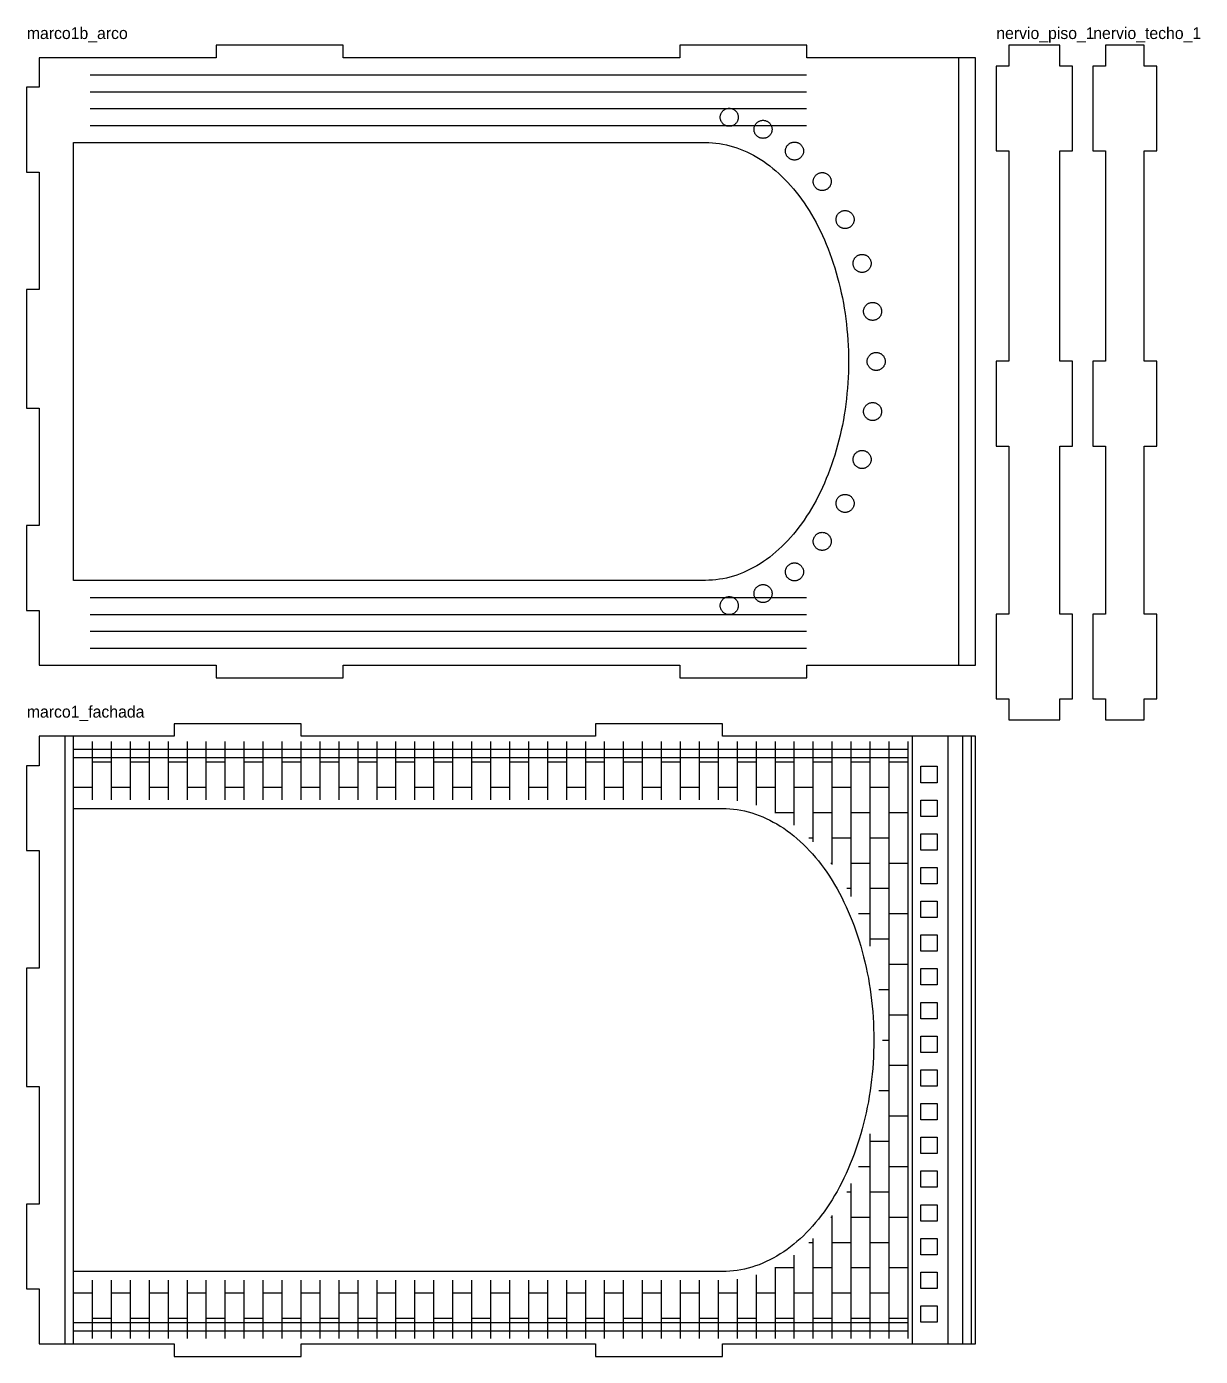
# Model space of a CAD drawing. Header units: millimetres. Extents: x 8 to 596, y 75 to 390.
# Drawn here: x 317.9 to 596.4, y 74.9 to 390.4 of the extents above; entities that cross this region are included whole.
import ezdxf

# ---------------------------------------------------------------- set-up
doc = ezdxf.new("R2010")
doc.units = ezdxf.units.MM
for name, color, linetype in [('CORTE', 1, 'Continuous'), ('ETIQUETAS', 3, 'Continuous'), ('GRABADO', 5, 'Continuous')]:
    doc.layers.add(name, color=color, linetype=linetype)

msp = doc.modelspace()

# ---------------------------------------------------------------- linework, layer by layer
at = {"layer": 'CORTE'}
for points in [[(317.94, 376.06), (317.94, 355.94), (320.94, 355.94), (320.94, 328.06), (317.94, 328.06), (317.94, 299.94), (320.94, 299.94), (320.94, 272.06), (317.94, 272.06), (317.94, 251.94), (320.94, 251.94), (320.94, 238.94), (362.94, 238.94), (362.94, 235.94), (393.06, 235.94), (393.06, 238.94), (472.94, 238.94), (472.94, 235.94), (503.06, 235.94), (503.06, 238.94), (543.06, 238.94), (543.06, 383.06), (503.06, 383.06), (503.06, 386.06), (472.94, 386.06), (472.94, 383.06), (393.06, 383.06), (393.06, 386.06), (362.94, 386.06), (362.94, 383.06), (320.94, 383.06), (320.94, 376.06), (317.94, 376.06)], [(550.94, 381.06), (547.94, 381.06), (547.94, 360.94), (550.94, 360.94), (550.94, 311.06), (547.94, 311.06), (547.94, 290.94), (550.94, 290.94), (550.94, 251.06), (547.94, 251.06), (547.94, 230.94), (550.94, 230.94), (550.94, 225.94), (563.06, 225.94), (563.06, 230.94), (566.06, 230.94), (566.06, 251.06), (563.06, 251.06), (563.06, 290.94), (566.06, 290.94), (566.06, 311.06), (563.06, 311.06), (563.06, 360.94), (566.06, 360.94), (566.06, 381.06), (563.06, 381.06), (563.06, 386.06), (550.94, 386.06), (550.94, 381.06)], [(573.94, 381.06), (570.94, 381.06), (570.94, 360.94), (573.94, 360.94), (573.94, 311.06), (570.94, 311.06), (570.94, 290.94), (573.94, 290.94), (573.94, 251.06), (570.94, 251.06), (570.94, 230.94), (573.94, 230.94), (573.94, 225.94), (583.06, 225.94), (583.06, 230.94), (586.06, 230.94), (586.06, 251.06), (583.06, 251.06), (583.06, 290.94), (586.06, 290.94), (586.06, 311.06), (583.06, 311.06), (583.06, 360.94), (586.06, 360.94), (586.06, 381.06), (583.06, 381.06), (583.06, 386.06), (573.94, 386.06), (573.94, 381.06)], [(484.22, 366.83), (484.08, 366.86), (483.95, 366.9), (483.82, 366.95), (483.69, 367.01), (483.57, 367.08), (483.45, 367.15), (483.33, 367.23), (483.23, 367.32), (483.12, 367.42), (483.03, 367.52), (482.94, 367.63), (482.86, 367.74), (482.78, 367.86), (482.72, 367.98), (482.66, 368.11), (482.61, 368.24), (482.57, 368.38), (482.54, 368.51), (482.51, 368.65), (482.5, 368.79), (482.5, 368.93), (482.5, 369.07), (482.51, 369.21), (482.54, 369.35), (482.57, 369.48), (482.61, 369.62), (482.66, 369.75), (482.72, 369.88), (482.78, 370), (482.86, 370.12), (482.94, 370.23), (483.03, 370.34), (483.12, 370.44), (483.23, 370.54), (483.33, 370.63), (483.45, 370.71), (483.57, 370.78), (483.69, 370.85), (483.82, 370.91), (483.95, 370.96), (484.08, 371), (484.22, 371.03), (484.36, 371.05), (484.5, 371.07), (484.64, 371.07), (484.78, 371.07), (484.92, 371.05), (485.05, 371.03), (485.19, 371), (485.32, 370.96), (485.46, 370.91), (485.58, 370.85), (485.71, 370.78), (485.83, 370.71), (485.94, 370.63), (486.05, 370.54), (486.15, 370.44), (486.25, 370.34), (486.33, 370.23), (486.42, 370.12), (486.49, 370), (486.56, 369.88), (486.61, 369.75), (486.66, 369.62), (486.7, 369.48), (486.74, 369.35), (486.76, 369.21), (486.77, 369.07), (486.78, 368.93), (486.77, 368.79), (486.76, 368.65), (486.74, 368.51), (486.7, 368.38), (486.66, 368.24), (486.61, 368.11), (486.56, 367.98), (486.49, 367.86), (486.42, 367.74), (486.33, 367.63), (486.25, 367.52), (486.15, 367.42), (486.05, 367.32), (485.94, 367.23), (485.83, 367.15), (485.71, 367.08), (485.58, 367.01), (485.46, 366.95), (485.32, 366.9), (485.19, 366.86), (485.05, 366.83), (484.92, 366.81), (484.78, 366.8), (484.64, 366.79), (484.5, 366.8), (484.36, 366.81), (484.22, 366.83)], [(492.24, 363.97), (492.11, 364), (491.97, 364.04), (491.84, 364.09), (491.72, 364.15), (491.59, 364.22), (491.47, 364.29), (491.36, 364.37), (491.25, 364.46), (491.15, 364.56), (491.05, 364.66), (490.96, 364.77), (490.88, 364.88), (490.81, 365), (490.74, 365.12), (490.68, 365.25), (490.64, 365.38), (490.59, 365.52), (490.56, 365.65), (490.54, 365.79), (490.53, 365.93), (490.52, 366.07), (490.53, 366.21), (490.54, 366.35), (490.56, 366.49), (490.59, 366.62), (490.64, 366.76), (490.68, 366.89), (490.74, 367.02), (490.81, 367.14), (490.88, 367.26), (490.96, 367.37), (491.05, 367.48), (491.15, 367.58), (491.25, 367.68), (491.36, 367.77), (491.47, 367.85), (491.59, 367.92), (491.72, 367.99), (491.84, 368.05), (491.97, 368.1), (492.11, 368.14), (492.24, 368.17), (492.38, 368.19), (492.52, 368.21), (492.66, 368.21), (492.8, 368.21), (492.94, 368.19), (493.08, 368.17), (493.22, 368.14), (493.35, 368.1), (493.48, 368.05), (493.61, 367.99), (493.73, 367.92), (493.85, 367.85), (493.96, 367.77), (494.07, 367.68), (494.18, 367.58), (494.27, 367.48), (494.36, 367.37), (494.44, 367.26), (494.52, 367.14), (494.58, 367.02), (494.64, 366.89), (494.69, 366.76), (494.73, 366.62), (494.76, 366.49), (494.78, 366.35), (494.8, 366.21), (494.8, 366.07), (494.8, 365.93), (494.78, 365.79), (494.76, 365.65), (494.73, 365.52), (494.69, 365.38), (494.64, 365.25), (494.58, 365.12), (494.52, 365), (494.44, 364.88), (494.36, 364.77), (494.27, 364.66), (494.18, 364.56), (494.07, 364.46), (493.96, 364.37), (493.85, 364.29), (493.73, 364.22), (493.61, 364.15), (493.48, 364.09), (493.35, 364.04), (493.22, 364), (493.08, 363.97), (492.94, 363.95), (492.8, 363.94), (492.66, 363.93), (492.52, 363.94), (492.38, 363.95), (492.24, 363.97)], [(479.83, 362.92), (480.66, 362.88), (481.49, 362.8), (482.32, 362.69), (483.15, 362.55), (483.98, 362.38), (484.8, 362.18), (485.62, 361.94), (486.43, 361.68), (487.24, 361.39), (488.04, 361.06), (488.84, 360.71), (489.64, 360.32), (490.43, 359.91), (491.21, 359.46), (491.98, 358.99), (492.74, 358.49), (493.5, 357.96), (494.25, 357.4), (494.99, 356.81), (495.72, 356.2), (496.44, 355.56), (497.15, 354.89), (497.85, 354.19), (498.53, 353.47), (499.21, 352.73), (499.87, 351.96), (500.52, 351.16), (501.16, 350.34), (501.78, 349.49), (502.39, 348.63), (502.99, 347.74), (503.57, 346.82), (504.14, 345.89), (504.69, 344.94), (505.23, 343.96), (505.75, 342.96), (506.26, 341.95), (506.74, 340.92), (507.21, 339.87), (507.67, 338.8), (508.11, 337.71), (508.53, 336.61), (508.93, 335.49), (509.31, 334.36), (509.68, 333.22), (510.03, 332.06), (510.35, 330.88), (510.66, 329.7), (510.95, 328.5), (511.23, 327.3), (511.48, 326.08), (511.71, 324.86), (511.92, 323.63), (512.11, 322.38), (512.29, 321.14), (512.44, 319.88), (512.57, 318.62), (512.68, 317.36), (512.78, 316.09), (512.85, 314.82), (512.9, 313.55), (512.93, 312.28), (512.94, 311), (512.93, 309.72), (512.9, 308.45), (512.85, 307.18), (512.78, 305.91), (512.68, 304.64), (512.57, 303.38), (512.44, 302.12), (512.29, 300.86), (512.11, 299.62), (511.92, 298.37), (511.71, 297.14), (511.48, 295.92), (511.23, 294.7), (510.95, 293.5), (510.66, 292.3), (510.35, 291.12), (510.03, 289.94), (509.68, 288.78), (509.31, 287.64), (508.93, 286.51), (508.53, 285.39), (508.11, 284.29), (507.67, 283.2), (507.21, 282.13), (506.74, 281.08), (506.26, 280.05), (505.75, 279.04), (505.23, 278.04), (504.69, 277.06), (504.14, 276.11), (503.57, 275.18), (502.99, 274.26), (502.39, 273.37), (501.78, 272.51), (501.16, 271.66), (500.52, 270.84), (499.87, 270.04), (499.21, 269.27), (498.53, 268.53), (497.85, 267.81), (497.15, 267.11), (496.44, 266.44), (495.72, 265.8), (494.99, 265.19), (494.25, 264.6), (493.5, 264.04), (492.74, 263.51), (491.98, 263.01), (491.21, 262.54), (490.43, 262.09), (489.64, 261.68), (488.84, 261.29), (488.04, 260.94), (487.24, 260.61), (486.43, 260.32), (485.62, 260.06), (484.8, 259.82), (483.98, 259.62), (483.15, 259.45), (482.32, 259.31), (481.49, 259.2), (480.66, 259.12), (479.83, 259.08), (479, 259.06), (329.06, 259.06), (329.06, 362.94), (479, 362.94), (479.83, 362.92)], [(499.7, 358.82), (499.56, 358.85), (499.43, 358.89), (499.3, 358.94), (499.17, 359), (499.05, 359.06), (498.93, 359.14), (498.82, 359.22), (498.71, 359.31), (498.6, 359.4), (498.51, 359.51), (498.42, 359.61), (498.34, 359.73), (498.26, 359.85), (498.2, 359.97), (498.14, 360.1), (498.09, 360.23), (498.05, 360.36), (498.02, 360.5), (498, 360.64), (497.98, 360.78), (497.98, 360.92), (497.98, 361.06), (498, 361.2), (498.02, 361.34), (498.05, 361.47), (498.09, 361.61), (498.14, 361.74), (498.2, 361.86), (498.26, 361.99), (498.34, 362.11), (498.42, 362.22), (498.51, 362.33), (498.6, 362.43), (498.71, 362.53), (498.82, 362.62), (498.93, 362.7), (499.05, 362.77), (499.17, 362.84), (499.3, 362.89), (499.43, 362.94), (499.56, 362.98), (499.7, 363.02), (499.84, 363.04), (499.98, 363.05), (500.12, 363.06), (500.26, 363.05), (500.4, 363.04), (500.54, 363.02), (500.67, 362.98), (500.81, 362.94), (500.94, 362.89), (501.06, 362.84), (501.19, 362.77), (501.31, 362.7), (501.42, 362.62), (501.53, 362.53), (501.63, 362.43), (501.73, 362.33), (501.82, 362.22), (501.9, 362.11), (501.97, 361.99), (502.04, 361.86), (502.1, 361.74), (502.14, 361.61), (502.19, 361.47), (502.22, 361.34), (502.24, 361.2), (502.25, 361.06), (502.26, 360.92), (502.25, 360.78), (502.24, 360.64), (502.22, 360.5), (502.19, 360.36), (502.14, 360.23), (502.1, 360.1), (502.04, 359.97), (501.97, 359.85), (501.9, 359.73), (501.82, 359.61), (501.73, 359.51), (501.63, 359.4), (501.53, 359.31), (501.42, 359.22), (501.31, 359.14), (501.19, 359.06), (501.06, 359), (500.94, 358.94), (500.81, 358.89), (500.67, 358.85), (500.54, 358.82), (500.4, 358.8), (500.26, 358.78), (500.12, 358.78), (499.98, 358.78), (499.84, 358.8), (499.7, 358.82)], [(506.28, 351.59), (506.14, 351.62), (506.01, 351.66), (505.88, 351.71), (505.75, 351.77), (505.62, 351.83), (505.51, 351.91), (505.39, 351.99), (505.28, 352.08), (505.18, 352.17), (505.09, 352.27), (505, 352.38), (504.92, 352.5), (504.84, 352.61), (504.78, 352.74), (504.72, 352.87), (504.67, 353), (504.63, 353.13), (504.6, 353.27), (504.57, 353.41), (504.56, 353.54), (504.55, 353.68), (504.56, 353.82), (504.57, 353.96), (504.6, 354.1), (504.63, 354.24), (504.67, 354.37), (504.72, 354.5), (504.78, 354.63), (504.84, 354.75), (504.92, 354.87), (505, 354.99), (505.09, 355.1), (505.18, 355.2), (505.28, 355.29), (505.39, 355.38), (505.51, 355.46), (505.62, 355.54), (505.75, 355.6), (505.88, 355.66), (506.01, 355.71), (506.14, 355.75), (506.28, 355.78), (506.42, 355.81), (506.55, 355.82), (506.69, 355.82), (506.83, 355.82), (506.97, 355.81), (507.11, 355.78), (507.25, 355.75), (507.38, 355.71), (507.51, 355.66), (507.64, 355.6), (507.76, 355.54), (507.88, 355.46), (508, 355.38), (508.11, 355.29), (508.21, 355.2), (508.3, 355.1), (508.39, 354.99), (508.47, 354.87), (508.55, 354.75), (508.61, 354.63), (508.67, 354.5), (508.72, 354.37), (508.76, 354.24), (508.79, 354.1), (508.82, 353.96), (508.83, 353.82), (508.83, 353.68), (508.83, 353.54), (508.82, 353.41), (508.79, 353.27), (508.76, 353.13), (508.72, 353), (508.67, 352.87), (508.61, 352.74), (508.55, 352.61), (508.47, 352.5), (508.39, 352.38), (508.3, 352.27), (508.21, 352.17), (508.11, 352.08), (508, 351.99), (507.88, 351.91), (507.76, 351.83), (507.64, 351.77), (507.51, 351.71), (507.38, 351.66), (507.25, 351.62), (507.11, 351.59), (506.97, 351.56), (506.83, 351.55), (506.69, 351.54), (506.55, 351.55), (506.42, 351.56), (506.28, 351.59)], [(511.7, 342.57), (511.56, 342.61), (511.43, 342.65), (511.3, 342.7), (511.17, 342.75), (511.05, 342.82), (510.93, 342.89), (510.81, 342.98), (510.71, 343.06), (510.6, 343.16), (510.51, 343.26), (510.42, 343.37), (510.34, 343.48), (510.26, 343.6), (510.2, 343.73), (510.14, 343.85), (510.09, 343.99), (510.05, 344.12), (510.02, 344.26), (510, 344.39), (509.98, 344.53), (509.98, 344.67), (509.98, 344.81), (510, 344.95), (510.02, 345.09), (510.05, 345.23), (510.09, 345.36), (510.14, 345.49), (510.2, 345.62), (510.26, 345.74), (510.34, 345.86), (510.42, 345.98), (510.51, 346.08), (510.6, 346.19), (510.71, 346.28), (510.81, 346.37), (510.93, 346.45), (511.05, 346.53), (511.17, 346.59), (511.3, 346.65), (511.43, 346.7), (511.56, 346.74), (511.7, 346.77), (511.84, 346.8), (511.98, 346.81), (512.12, 346.81), (512.26, 346.81), (512.4, 346.8), (512.54, 346.77), (512.67, 346.74), (512.81, 346.7), (512.94, 346.65), (513.06, 346.59), (513.19, 346.53), (513.31, 346.45), (513.42, 346.37), (513.53, 346.28), (513.63, 346.19), (513.73, 346.08), (513.82, 345.98), (513.9, 345.86), (513.97, 345.74), (514.04, 345.62), (514.09, 345.49), (514.14, 345.36), (514.18, 345.23), (514.22, 345.09), (514.24, 344.95), (514.25, 344.81), (514.26, 344.67), (514.25, 344.53), (514.24, 344.39), (514.22, 344.26), (514.18, 344.12), (514.14, 343.99), (514.09, 343.85), (514.04, 343.73), (513.97, 343.6), (513.9, 343.48), (513.82, 343.37), (513.73, 343.26), (513.63, 343.16), (513.53, 343.06), (513.42, 342.98), (513.31, 342.89), (513.19, 342.82), (513.06, 342.75), (512.94, 342.7), (512.81, 342.65), (512.67, 342.61), (512.54, 342.57), (512.4, 342.55), (512.26, 342.54), (512.12, 342.53), (511.98, 342.54), (511.84, 342.55), (511.7, 342.57)], [(515.74, 332.16), (515.61, 332.19), (515.47, 332.23), (515.34, 332.28), (515.21, 332.34), (515.09, 332.41), (514.97, 332.48), (514.86, 332.56), (514.75, 332.65), (514.65, 332.75), (514.55, 332.85), (514.46, 332.96), (514.38, 333.07), (514.31, 333.19), (514.24, 333.31), (514.18, 333.44), (514.13, 333.57), (514.09, 333.71), (514.06, 333.84), (514.04, 333.98), (514.03, 334.12), (514.02, 334.26), (514.03, 334.4), (514.04, 334.54), (514.06, 334.68), (514.09, 334.81), (514.13, 334.95), (514.18, 335.08), (514.24, 335.21), (514.31, 335.33), (514.38, 335.45), (514.46, 335.56), (514.55, 335.67), (514.65, 335.77), (514.75, 335.87), (514.86, 335.96), (514.97, 336.04), (515.09, 336.11), (515.21, 336.18), (515.34, 336.24), (515.47, 336.29), (515.61, 336.33), (515.74, 336.36), (515.88, 336.38), (516.02, 336.4), (516.16, 336.4), (516.3, 336.4), (516.44, 336.38), (516.58, 336.36), (516.71, 336.33), (516.85, 336.29), (516.98, 336.24), (517.11, 336.18), (517.23, 336.11), (517.35, 336.04), (517.46, 335.96), (517.57, 335.87), (517.67, 335.77), (517.77, 335.67), (517.86, 335.56), (517.94, 335.45), (518.01, 335.33), (518.08, 335.21), (518.14, 335.08), (518.19, 334.95), (518.23, 334.81), (518.26, 334.68), (518.28, 334.54), (518.3, 334.4), (518.3, 334.26), (518.3, 334.12), (518.28, 333.98), (518.26, 333.84), (518.23, 333.71), (518.19, 333.57), (518.14, 333.44), (518.08, 333.31), (518.01, 333.19), (517.94, 333.07), (517.86, 332.96), (517.77, 332.85), (517.67, 332.75), (517.57, 332.65), (517.46, 332.56), (517.35, 332.48), (517.23, 332.41), (517.11, 332.34), (516.98, 332.28), (516.85, 332.23), (516.71, 332.19), (516.58, 332.16), (516.44, 332.14), (516.3, 332.12), (516.16, 332.12), (516.02, 332.12), (515.88, 332.14), (515.74, 332.16)], [(518.24, 320.78), (518.1, 320.81), (517.97, 320.85), (517.84, 320.9), (517.71, 320.96), (517.59, 321.02), (517.47, 321.1), (517.35, 321.18), (517.25, 321.27), (517.14, 321.36), (517.05, 321.47), (516.96, 321.57), (516.88, 321.69), (516.8, 321.81), (516.74, 321.93), (516.68, 322.06), (516.63, 322.19), (516.59, 322.32), (516.56, 322.46), (516.53, 322.6), (516.52, 322.74), (516.52, 322.88), (516.52, 323.02), (516.53, 323.16), (516.56, 323.29), (516.59, 323.43), (516.63, 323.57), (516.68, 323.7), (516.74, 323.82), (516.8, 323.95), (516.88, 324.07), (516.96, 324.18), (517.05, 324.29), (517.14, 324.39), (517.25, 324.49), (517.35, 324.58), (517.47, 324.66), (517.59, 324.73), (517.71, 324.8), (517.84, 324.85), (517.97, 324.9), (518.1, 324.94), (518.24, 324.98), (518.38, 325), (518.52, 325.01), (518.66, 325.02), (518.8, 325.01), (518.94, 325), (519.07, 324.98), (519.21, 324.94), (519.34, 324.9), (519.48, 324.85), (519.6, 324.8), (519.73, 324.73), (519.85, 324.66), (519.96, 324.58), (520.07, 324.49), (520.17, 324.39), (520.27, 324.29), (520.35, 324.18), (520.44, 324.07), (520.51, 323.95), (520.58, 323.82), (520.63, 323.7), (520.68, 323.57), (520.72, 323.43), (520.76, 323.29), (520.78, 323.16), (520.79, 323.02), (520.8, 322.88), (520.79, 322.74), (520.78, 322.6), (520.76, 322.46), (520.72, 322.32), (520.68, 322.19), (520.63, 322.06), (520.58, 321.93), (520.51, 321.81), (520.44, 321.69), (520.35, 321.57), (520.27, 321.47), (520.17, 321.36), (520.07, 321.27), (519.96, 321.18), (519.85, 321.1), (519.73, 321.02), (519.6, 320.96), (519.48, 320.9), (519.34, 320.85), (519.21, 320.81), (519.07, 320.78), (518.94, 320.76), (518.8, 320.74), (518.66, 320.74), (518.52, 320.74), (518.38, 320.76), (518.24, 320.78)], [(519.08, 308.9), (518.95, 308.93), (518.81, 308.97), (518.68, 309.02), (518.55, 309.08), (518.43, 309.15), (518.31, 309.22), (518.2, 309.3), (518.09, 309.39), (517.99, 309.49), (517.89, 309.59), (517.8, 309.7), (517.72, 309.81), (517.65, 309.93), (517.58, 310.05), (517.52, 310.18), (517.47, 310.31), (517.43, 310.45), (517.4, 310.58), (517.38, 310.72), (517.36, 310.86), (517.36, 311), (517.36, 311.14), (517.38, 311.28), (517.4, 311.42), (517.43, 311.55), (517.47, 311.69), (517.52, 311.82), (517.58, 311.95), (517.65, 312.07), (517.72, 312.19), (517.8, 312.3), (517.89, 312.41), (517.99, 312.51), (518.09, 312.61), (518.2, 312.7), (518.31, 312.78), (518.43, 312.85), (518.55, 312.92), (518.68, 312.98), (518.81, 313.03), (518.95, 313.07), (519.08, 313.1), (519.22, 313.12), (519.36, 313.14), (519.5, 313.14), (519.64, 313.14), (519.78, 313.12), (519.92, 313.1), (520.05, 313.07), (520.19, 313.03), (520.32, 312.98), (520.45, 312.92), (520.57, 312.85), (520.69, 312.78), (520.8, 312.7), (520.91, 312.61), (521.01, 312.51), (521.11, 312.41), (521.2, 312.3), (521.28, 312.19), (521.35, 312.07), (521.42, 311.95), (521.48, 311.82), (521.53, 311.69), (521.57, 311.55), (521.6, 311.42), (521.62, 311.28), (521.64, 311.14), (521.64, 311), (521.64, 310.86), (521.62, 310.72), (521.6, 310.58), (521.57, 310.45), (521.53, 310.31), (521.48, 310.18), (521.42, 310.05), (521.35, 309.93), (521.28, 309.81), (521.2, 309.7), (521.11, 309.59), (521.01, 309.49), (520.91, 309.39), (520.8, 309.3), (520.69, 309.22), (520.57, 309.15), (520.45, 309.08), (520.32, 309.02), (520.19, 308.97), (520.05, 308.93), (519.92, 308.9), (519.78, 308.88), (519.64, 308.86), (519.5, 308.86), (519.36, 308.86), (519.22, 308.88), (519.08, 308.9)], [(518.24, 297.02), (518.1, 297.06), (517.97, 297.1), (517.84, 297.15), (517.71, 297.2), (517.59, 297.27), (517.47, 297.34), (517.35, 297.42), (517.25, 297.51), (517.14, 297.61), (517.05, 297.71), (516.96, 297.82), (516.88, 297.93), (516.8, 298.05), (516.74, 298.18), (516.68, 298.3), (516.63, 298.43), (516.59, 298.57), (516.56, 298.71), (516.53, 298.84), (516.52, 298.98), (516.52, 299.12), (516.52, 299.26), (516.53, 299.4), (516.56, 299.54), (516.59, 299.68), (516.63, 299.81), (516.68, 299.94), (516.74, 300.07), (516.8, 300.19), (516.88, 300.31), (516.96, 300.43), (517.05, 300.53), (517.14, 300.64), (517.25, 300.73), (517.35, 300.82), (517.47, 300.9), (517.59, 300.98), (517.71, 301.04), (517.84, 301.1), (517.97, 301.15), (518.1, 301.19), (518.24, 301.22), (518.38, 301.24), (518.52, 301.26), (518.66, 301.26), (518.8, 301.26), (518.94, 301.24), (519.07, 301.22), (519.21, 301.19), (519.34, 301.15), (519.48, 301.1), (519.6, 301.04), (519.73, 300.98), (519.85, 300.9), (519.96, 300.82), (520.07, 300.73), (520.17, 300.64), (520.27, 300.53), (520.35, 300.43), (520.44, 300.31), (520.51, 300.19), (520.58, 300.07), (520.63, 299.94), (520.68, 299.81), (520.72, 299.68), (520.76, 299.54), (520.78, 299.4), (520.79, 299.26), (520.8, 299.12), (520.79, 298.98), (520.78, 298.84), (520.76, 298.71), (520.72, 298.57), (520.68, 298.43), (520.63, 298.3), (520.58, 298.18), (520.51, 298.05), (520.44, 297.93), (520.35, 297.82), (520.27, 297.71), (520.17, 297.61), (520.07, 297.51), (519.96, 297.42), (519.85, 297.34), (519.73, 297.27), (519.6, 297.2), (519.48, 297.15), (519.34, 297.1), (519.21, 297.06), (519.07, 297.02), (518.94, 297), (518.8, 296.99), (518.66, 296.98), (518.52, 296.99), (518.38, 297), (518.24, 297.02)], [(515.74, 285.64), (515.61, 285.67), (515.47, 285.71), (515.34, 285.76), (515.21, 285.82), (515.09, 285.89), (514.97, 285.96), (514.86, 286.04), (514.75, 286.13), (514.65, 286.23), (514.55, 286.33), (514.46, 286.44), (514.38, 286.55), (514.31, 286.67), (514.24, 286.79), (514.18, 286.92), (514.13, 287.05), (514.09, 287.19), (514.06, 287.32), (514.04, 287.46), (514.03, 287.6), (514.02, 287.74), (514.03, 287.88), (514.04, 288.02), (514.06, 288.16), (514.09, 288.29), (514.13, 288.43), (514.18, 288.56), (514.24, 288.69), (514.31, 288.81), (514.38, 288.93), (514.46, 289.04), (514.55, 289.15), (514.65, 289.25), (514.75, 289.35), (514.86, 289.44), (514.97, 289.52), (515.09, 289.59), (515.21, 289.66), (515.34, 289.72), (515.47, 289.77), (515.61, 289.81), (515.74, 289.84), (515.88, 289.86), (516.02, 289.88), (516.16, 289.88), (516.3, 289.88), (516.44, 289.86), (516.58, 289.84), (516.71, 289.81), (516.85, 289.77), (516.98, 289.72), (517.11, 289.66), (517.23, 289.59), (517.35, 289.52), (517.46, 289.44), (517.57, 289.35), (517.67, 289.25), (517.77, 289.15), (517.86, 289.04), (517.94, 288.93), (518.01, 288.81), (518.08, 288.69), (518.14, 288.56), (518.19, 288.43), (518.23, 288.29), (518.26, 288.16), (518.28, 288.02), (518.3, 287.88), (518.3, 287.74), (518.3, 287.6), (518.28, 287.46), (518.26, 287.32), (518.23, 287.19), (518.19, 287.05), (518.14, 286.92), (518.08, 286.79), (518.01, 286.67), (517.94, 286.55), (517.86, 286.44), (517.77, 286.33), (517.67, 286.23), (517.57, 286.13), (517.46, 286.04), (517.35, 285.96), (517.23, 285.89), (517.11, 285.82), (516.98, 285.76), (516.85, 285.71), (516.71, 285.67), (516.58, 285.64), (516.44, 285.62), (516.3, 285.6), (516.16, 285.6), (516.02, 285.6), (515.88, 285.62), (515.74, 285.64)], [(511.7, 275.23), (511.56, 275.26), (511.43, 275.3), (511.3, 275.35), (511.17, 275.41), (511.05, 275.47), (510.93, 275.55), (510.81, 275.63), (510.71, 275.72), (510.6, 275.81), (510.51, 275.92), (510.42, 276.02), (510.34, 276.14), (510.26, 276.26), (510.2, 276.38), (510.14, 276.51), (510.09, 276.64), (510.05, 276.77), (510.02, 276.91), (510, 277.05), (509.98, 277.19), (509.98, 277.33), (509.98, 277.47), (510, 277.61), (510.02, 277.74), (510.05, 277.88), (510.09, 278.01), (510.14, 278.15), (510.2, 278.27), (510.26, 278.4), (510.34, 278.52), (510.42, 278.63), (510.51, 278.74), (510.6, 278.84), (510.71, 278.94), (510.81, 279.02), (510.93, 279.11), (511.05, 279.18), (511.17, 279.25), (511.3, 279.3), (511.43, 279.35), (511.56, 279.39), (511.7, 279.43), (511.84, 279.45), (511.98, 279.46), (512.12, 279.47), (512.26, 279.46), (512.4, 279.45), (512.54, 279.43), (512.67, 279.39), (512.81, 279.35), (512.94, 279.3), (513.06, 279.25), (513.19, 279.18), (513.31, 279.11), (513.42, 279.02), (513.53, 278.94), (513.63, 278.84), (513.73, 278.74), (513.82, 278.63), (513.9, 278.52), (513.97, 278.4), (514.04, 278.27), (514.09, 278.15), (514.14, 278.01), (514.18, 277.88), (514.22, 277.74), (514.24, 277.61), (514.25, 277.47), (514.26, 277.33), (514.25, 277.19), (514.24, 277.05), (514.22, 276.91), (514.18, 276.77), (514.14, 276.64), (514.09, 276.51), (514.04, 276.38), (513.97, 276.26), (513.9, 276.14), (513.82, 276.02), (513.73, 275.92), (513.63, 275.81), (513.53, 275.72), (513.42, 275.63), (513.31, 275.55), (513.19, 275.47), (513.06, 275.41), (512.94, 275.35), (512.81, 275.3), (512.67, 275.26), (512.54, 275.23), (512.4, 275.2), (512.26, 275.19), (512.12, 275.19), (511.98, 275.19), (511.84, 275.2), (511.7, 275.23)], [(506.28, 266.22), (506.14, 266.25), (506.01, 266.29), (505.88, 266.34), (505.75, 266.4), (505.62, 266.46), (505.51, 266.54), (505.39, 266.62), (505.28, 266.71), (505.18, 266.8), (505.09, 266.9), (505, 267.01), (504.92, 267.13), (504.84, 267.25), (504.78, 267.37), (504.72, 267.5), (504.67, 267.63), (504.63, 267.76), (504.6, 267.9), (504.57, 268.04), (504.56, 268.18), (504.55, 268.32), (504.56, 268.46), (504.57, 268.59), (504.6, 268.73), (504.63, 268.87), (504.67, 269), (504.72, 269.13), (504.78, 269.26), (504.84, 269.39), (504.92, 269.5), (505, 269.62), (505.09, 269.73), (505.18, 269.83), (505.28, 269.92), (505.39, 270.01), (505.51, 270.09), (505.62, 270.17), (505.75, 270.23), (505.88, 270.29), (506.01, 270.34), (506.14, 270.38), (506.28, 270.41), (506.42, 270.44), (506.55, 270.45), (506.69, 270.46), (506.83, 270.45), (506.97, 270.44), (507.11, 270.41), (507.25, 270.38), (507.38, 270.34), (507.51, 270.29), (507.64, 270.23), (507.76, 270.17), (507.88, 270.09), (508, 270.01), (508.11, 269.92), (508.21, 269.83), (508.3, 269.73), (508.39, 269.62), (508.47, 269.5), (508.55, 269.39), (508.61, 269.26), (508.67, 269.13), (508.72, 269), (508.76, 268.87), (508.79, 268.73), (508.82, 268.59), (508.83, 268.46), (508.83, 268.32), (508.83, 268.18), (508.82, 268.04), (508.79, 267.9), (508.76, 267.76), (508.72, 267.63), (508.67, 267.5), (508.61, 267.37), (508.55, 267.25), (508.47, 267.13), (508.39, 267.01), (508.3, 266.9), (508.21, 266.8), (508.11, 266.71), (508, 266.62), (507.88, 266.54), (507.76, 266.46), (507.64, 266.4), (507.51, 266.34), (507.38, 266.29), (507.25, 266.25), (507.11, 266.22), (506.97, 266.19), (506.83, 266.18), (506.69, 266.18), (506.55, 266.18), (506.42, 266.19), (506.28, 266.22)], [(499.7, 258.98), (499.56, 259.02), (499.43, 259.06), (499.3, 259.11), (499.17, 259.16), (499.05, 259.23), (498.93, 259.3), (498.82, 259.38), (498.71, 259.47), (498.6, 259.57), (498.51, 259.67), (498.42, 259.78), (498.34, 259.89), (498.26, 260.01), (498.2, 260.14), (498.14, 260.26), (498.09, 260.39), (498.05, 260.53), (498.02, 260.66), (498, 260.8), (497.98, 260.94), (497.98, 261.08), (497.98, 261.22), (498, 261.36), (498.02, 261.5), (498.05, 261.64), (498.09, 261.77), (498.14, 261.9), (498.2, 262.03), (498.26, 262.15), (498.34, 262.27), (498.42, 262.39), (498.51, 262.49), (498.6, 262.6), (498.71, 262.69), (498.82, 262.78), (498.93, 262.86), (499.05, 262.94), (499.17, 263), (499.3, 263.06), (499.43, 263.11), (499.56, 263.15), (499.7, 263.18), (499.84, 263.2), (499.98, 263.22), (500.12, 263.22), (500.26, 263.22), (500.4, 263.2), (500.54, 263.18), (500.67, 263.15), (500.81, 263.11), (500.94, 263.06), (501.06, 263), (501.19, 262.94), (501.31, 262.86), (501.42, 262.78), (501.53, 262.69), (501.63, 262.6), (501.73, 262.49), (501.82, 262.39), (501.9, 262.27), (501.97, 262.15), (502.04, 262.03), (502.1, 261.9), (502.14, 261.77), (502.19, 261.64), (502.22, 261.5), (502.24, 261.36), (502.25, 261.22), (502.26, 261.08), (502.25, 260.94), (502.24, 260.8), (502.22, 260.66), (502.19, 260.53), (502.14, 260.39), (502.1, 260.26), (502.04, 260.14), (501.97, 260.01), (501.9, 259.89), (501.82, 259.78), (501.73, 259.67), (501.63, 259.57), (501.53, 259.47), (501.42, 259.38), (501.31, 259.3), (501.19, 259.23), (501.06, 259.16), (500.94, 259.11), (500.81, 259.06), (500.67, 259.02), (500.54, 258.98), (500.4, 258.96), (500.26, 258.95), (500.12, 258.94), (499.98, 258.95), (499.84, 258.96), (499.7, 258.98)], [(492.24, 253.83), (492.11, 253.86), (491.97, 253.9), (491.84, 253.95), (491.72, 254.01), (491.59, 254.08), (491.47, 254.15), (491.36, 254.23), (491.25, 254.32), (491.15, 254.42), (491.05, 254.52), (490.96, 254.63), (490.88, 254.74), (490.81, 254.86), (490.74, 254.98), (490.68, 255.11), (490.64, 255.24), (490.59, 255.38), (490.56, 255.51), (490.54, 255.65), (490.53, 255.79), (490.52, 255.93), (490.53, 256.07), (490.54, 256.21), (490.56, 256.35), (490.59, 256.48), (490.64, 256.62), (490.68, 256.75), (490.74, 256.88), (490.81, 257), (490.88, 257.12), (490.96, 257.23), (491.05, 257.34), (491.15, 257.44), (491.25, 257.54), (491.36, 257.63), (491.47, 257.71), (491.59, 257.78), (491.72, 257.85), (491.84, 257.91), (491.97, 257.96), (492.11, 258), (492.24, 258.03), (492.38, 258.05), (492.52, 258.06), (492.66, 258.07), (492.8, 258.06), (492.94, 258.05), (493.08, 258.03), (493.22, 258), (493.35, 257.96), (493.48, 257.91), (493.61, 257.85), (493.73, 257.78), (493.85, 257.71), (493.96, 257.63), (494.07, 257.54), (494.18, 257.44), (494.27, 257.34), (494.36, 257.23), (494.44, 257.12), (494.52, 257), (494.58, 256.88), (494.64, 256.75), (494.69, 256.62), (494.73, 256.48), (494.76, 256.35), (494.78, 256.21), (494.8, 256.07), (494.8, 255.93), (494.8, 255.79), (494.78, 255.65), (494.76, 255.51), (494.73, 255.38), (494.69, 255.24), (494.64, 255.11), (494.58, 254.98), (494.52, 254.86), (494.44, 254.74), (494.36, 254.63), (494.27, 254.52), (494.18, 254.42), (494.07, 254.32), (493.96, 254.23), (493.85, 254.15), (493.73, 254.08), (493.61, 254.01), (493.48, 253.95), (493.35, 253.9), (493.22, 253.86), (493.08, 253.83), (492.94, 253.81), (492.8, 253.79), (492.66, 253.79), (492.52, 253.79), (492.38, 253.81), (492.24, 253.83)], [(484.22, 250.97), (484.08, 251), (483.95, 251.04), (483.82, 251.09), (483.69, 251.15), (483.57, 251.22), (483.45, 251.29), (483.33, 251.37), (483.23, 251.46), (483.12, 251.56), (483.03, 251.66), (482.94, 251.77), (482.86, 251.88), (482.78, 252), (482.72, 252.12), (482.66, 252.25), (482.61, 252.38), (482.57, 252.52), (482.54, 252.65), (482.51, 252.79), (482.5, 252.93), (482.5, 253.07), (482.5, 253.21), (482.51, 253.35), (482.54, 253.49), (482.57, 253.62), (482.61, 253.76), (482.66, 253.89), (482.72, 254.02), (482.78, 254.14), (482.86, 254.26), (482.94, 254.37), (483.03, 254.48), (483.12, 254.58), (483.23, 254.68), (483.33, 254.77), (483.45, 254.85), (483.57, 254.92), (483.69, 254.99), (483.82, 255.05), (483.95, 255.1), (484.08, 255.14), (484.22, 255.17), (484.36, 255.19), (484.5, 255.2), (484.64, 255.21), (484.78, 255.2), (484.92, 255.19), (485.05, 255.17), (485.19, 255.14), (485.32, 255.1), (485.46, 255.05), (485.58, 254.99), (485.71, 254.92), (485.83, 254.85), (485.94, 254.77), (486.05, 254.68), (486.15, 254.58), (486.25, 254.48), (486.33, 254.37), (486.42, 254.26), (486.49, 254.14), (486.56, 254.02), (486.61, 253.89), (486.66, 253.76), (486.7, 253.62), (486.74, 253.49), (486.76, 253.35), (486.77, 253.21), (486.78, 253.07), (486.77, 252.93), (486.76, 252.79), (486.74, 252.65), (486.7, 252.52), (486.66, 252.38), (486.61, 252.25), (486.56, 252.12), (486.49, 252), (486.42, 251.88), (486.33, 251.77), (486.25, 251.66), (486.15, 251.56), (486.05, 251.46), (485.94, 251.37), (485.83, 251.29), (485.71, 251.22), (485.58, 251.15), (485.46, 251.09), (485.32, 251.04), (485.19, 251), (485.05, 250.97), (484.92, 250.95), (484.78, 250.93), (484.64, 250.93), (484.5, 250.93), (484.36, 250.95), (484.22, 250.97)], [(317.94, 215.06), (317.94, 194.94), (320.94, 194.94), (320.94, 167.06), (317.94, 167.06), (317.94, 138.94), (320.94, 138.94), (320.94, 111.06), (317.94, 111.06), (317.94, 90.94), (320.94, 90.94), (320.94, 77.94), (352.94, 77.94), (352.94, 74.94), (383.06, 74.94), (383.06, 77.94), (452.94, 77.94), (452.94, 74.94), (483.06, 74.94), (483.06, 77.94), (543.06, 77.94), (543.06, 222.06), (483.06, 222.06), (483.06, 225.06), (452.94, 225.06), (452.94, 222.06), (383.06, 222.06), (383.06, 225.06), (352.94, 225.06), (352.94, 222.06), (320.94, 222.06), (320.94, 215.06), (317.94, 215.06)], [(533.94, 211.06), (530.06, 211.06), (530.06, 214.94), (533.94, 214.94), (533.94, 211.06)], [(533.94, 203.06), (530.06, 203.06), (530.06, 206.94), (533.94, 206.94), (533.94, 203.06)], [(483.88, 204.92), (484.76, 204.87), (485.64, 204.79), (486.52, 204.68), (487.4, 204.53), (488.27, 204.35), (489.14, 204.13), (490.01, 203.89), (490.87, 203.61), (491.73, 203.3), (492.58, 202.95), (493.43, 202.58), (494.27, 202.17), (495.1, 201.73), (495.93, 201.26), (496.74, 200.76), (497.56, 200.23), (498.36, 199.67), (499.15, 199.08), (499.93, 198.46), (500.71, 197.81), (501.47, 197.13), (502.22, 196.42), (502.96, 195.69), (503.69, 194.93), (504.4, 194.14), (505.1, 193.32), (505.79, 192.48), (506.47, 191.61), (507.13, 190.72), (507.77, 189.8), (508.41, 188.86), (509.02, 187.89), (509.62, 186.91), (510.21, 185.9), (510.78, 184.86), (511.33, 183.81), (511.86, 182.74), (512.38, 181.64), (512.88, 180.53), (513.36, 179.4), (513.82, 178.25), (514.27, 177.09), (514.69, 175.91), (515.1, 174.71), (515.49, 173.5), (515.85, 172.27), (516.2, 171.03), (516.53, 169.78), (516.84, 168.52), (517.12, 167.24), (517.39, 165.95), (517.64, 164.66), (517.86, 163.35), (518.07, 162.04), (518.25, 160.72), (518.41, 159.4), (518.55, 158.06), (518.67, 156.73), (518.77, 155.39), (518.84, 154.04), (518.9, 152.7), (518.93, 151.35), (518.94, 150), (518.93, 148.65), (518.9, 147.3), (518.84, 145.96), (518.77, 144.61), (518.67, 143.27), (518.55, 141.94), (518.41, 140.6), (518.25, 139.28), (518.07, 137.96), (517.86, 136.65), (517.64, 135.34), (517.39, 134.05), (517.12, 132.76), (516.84, 131.48), (516.53, 130.22), (516.2, 128.97), (515.85, 127.73), (515.49, 126.5), (515.1, 125.29), (514.69, 124.09), (514.27, 122.91), (513.82, 121.75), (513.36, 120.6), (512.88, 119.47), (512.38, 118.36), (511.86, 117.26), (511.33, 116.19), (510.78, 115.14), (510.21, 114.1), (509.62, 113.09), (509.02, 112.11), (508.41, 111.14), (507.77, 110.2), (507.13, 109.28), (506.47, 108.39), (505.79, 107.52), (505.1, 106.68), (504.4, 105.86), (503.69, 105.07), (502.96, 104.31), (502.22, 103.58), (501.47, 102.87), (500.71, 102.19), (499.93, 101.54), (499.15, 100.92), (498.36, 100.33), (497.56, 99.77), (496.74, 99.24), (495.93, 98.74), (495.1, 98.27), (494.27, 97.83), (493.43, 97.42), (492.58, 97.05), (491.73, 96.7), (490.87, 96.39), (490.01, 96.11), (489.14, 95.87), (488.27, 95.65), (487.4, 95.47), (486.52, 95.32), (485.64, 95.21), (484.76, 95.13), (483.88, 95.08), (483, 95.06), (329.06, 95.06), (329.06, 204.94), (483, 204.94), (483.88, 204.92)], [(533.94, 195.06), (530.06, 195.06), (530.06, 198.94), (533.94, 198.94), (533.94, 195.06)], [(533.94, 187.06), (530.06, 187.06), (530.06, 190.94), (533.94, 190.94), (533.94, 187.06)], [(533.94, 179.06), (530.06, 179.06), (530.06, 182.94), (533.94, 182.94), (533.94, 179.06)], [(533.94, 171.06), (530.06, 171.06), (530.06, 174.94), (533.94, 174.94), (533.94, 171.06)], [(530.06, 163.06), (530.06, 166.94), (533.94, 166.94), (533.94, 163.06), (530.06, 163.06)], [(530.06, 155.06), (530.06, 158.94), (533.94, 158.94), (533.94, 155.06), (530.06, 155.06)], [(533.94, 147.06), (530.06, 147.06), (530.06, 150.94), (533.94, 150.94), (533.94, 147.06)], [(533.94, 139.06), (530.06, 139.06), (530.06, 142.94), (533.94, 142.94), (533.94, 139.06)], [(533.94, 131.06), (530.06, 131.06), (530.06, 134.94), (533.94, 134.94), (533.94, 131.06)], [(533.94, 123.06), (530.06, 123.06), (530.06, 126.94), (533.94, 126.94), (533.94, 123.06)], [(533.94, 115.06), (530.06, 115.06), (530.06, 118.94), (533.94, 118.94), (533.94, 115.06)], [(533.94, 107.06), (530.06, 107.06), (530.06, 110.94), (533.94, 110.94), (533.94, 107.06)], [(533.94, 99.06), (530.06, 99.06), (530.06, 102.94), (533.94, 102.94), (533.94, 99.06)], [(530.06, 91.06), (530.06, 94.94), (533.94, 94.94), (533.94, 91.06), (530.06, 91.06)], [(530.06, 83.06), (530.06, 86.94), (533.94, 86.94), (533.94, 83.06), (530.06, 83.06)]]:
    msp.add_lwpolyline(points, close=True, dxfattribs=at)
at = {"layer": 'GRABADO'}
for points in [[(539, 383), (539, 239)], [(333, 379), (503, 379)], [(333, 375), (503, 375)], [(333, 371), (503, 371)], [(333, 367), (503, 367)], [(333, 255), (503, 255)], [(333, 251), (503, 251)], [(333, 247), (503, 247)], [(333, 243), (503, 243)], [(327, 222), (327, 78)], [(329, 222), (329, 78)], [(528, 222), (528, 78)], [(536.5, 222), (536.5, 78)], [(540, 222), (540, 78)], [(542, 222), (542, 78)], [(329, 220.8), (329, 207)], [(329, 219), (527, 219)], [(333.5, 220.8), (333.5, 207)], [(338, 220.8), (338, 207)], [(342.5, 220.8), (342.5, 207)], [(347, 220.8), (347, 207)], [(351.5, 220.8), (351.5, 207)], [(356, 220.8), (356, 207)], [(360.5, 220.8), (360.5, 207)], [(365, 220.8), (365, 207)], [(369.5, 220.8), (369.5, 207)], [(374, 220.8), (374, 207)], [(378.5, 220.8), (378.5, 207)], [(383, 220.8), (383, 207)], [(387.5, 220.8), (387.5, 207)], [(392, 220.8), (392, 207)], [(396.5, 220.8), (396.5, 207)], [(401, 220.8), (401, 207)], [(405.5, 220.8), (405.5, 207)], [(410, 220.8), (410, 207)], [(414.5, 220.8), (414.5, 207)], [(419, 220.8), (419, 207)], [(423.5, 220.8), (423.5, 207)], [(428, 220.8), (428, 207)], [(432.5, 220.8), (432.5, 207)], [(437, 220.8), (437, 207)], [(441.5, 220.8), (441.5, 207)], [(446, 220.8), (446, 207)], [(450.5, 220.8), (450.5, 207)], [(455, 220.8), (455, 207)], [(459.5, 220.8), (459.5, 207)], [(464, 220.8), (464, 207)], [(468.5, 220.8), (468.5, 207)], [(473, 220.8), (473, 207)], [(477.5, 220.8), (477.5, 207)], [(482, 220.8), (482, 207)], [(486.5, 220.8), (486.5, 206.76)], [(491, 220.8), (491, 205.73)], [(495.5, 220.8), (495.5, 203.85)], [(500, 220.8), (500, 201.02)], [(504.5, 220.8), (504.5, 197.06)], [(509, 220.8), (509, 191.64)], [(513.5, 220.8), (513.5, 184.07)], [(518, 220.8), (518, 172.25)], [(522.5, 220.8), (522.5, 79.2)], [(527, 220.8), (527, 79.2)], [(329, 217), (527, 217)], [(333.5, 216), (338, 216)], [(342.5, 216), (347, 216)], [(351.5, 216), (356, 216)], [(360.5, 216), (365, 216)], [(369.5, 216), (374, 216)], [(378.5, 216), (383, 216)], [(387.5, 216), (392, 216)], [(396.5, 216), (401, 216)], [(405.5, 216), (410, 216)], [(414.5, 216), (419, 216)], [(423.5, 216), (428, 216)], [(432.5, 216), (437, 216)], [(441.5, 216), (446, 216)], [(450.5, 216), (455, 216)], [(459.5, 216), (464, 216)], [(468.5, 216), (473, 216)], [(477.5, 216), (482, 216)], [(486.5, 216), (491, 216)], [(495.5, 216), (500, 216)], [(504.5, 216), (509, 216)], [(513.5, 216), (518, 216)], [(522.5, 216), (527, 216)], [(329, 210), (333.5, 210)], [(338, 210), (342.5, 210)], [(347, 210), (351.5, 210)], [(356, 210), (360.5, 210)], [(365, 210), (369.5, 210)], [(374, 210), (378.5, 210)], [(383, 210), (387.5, 210)], [(392, 210), (396.5, 210)], [(401, 210), (405.5, 210)], [(410, 210), (414.5, 210)], [(419, 210), (423.5, 210)], [(428, 210), (432.5, 210)], [(437, 210), (441.5, 210)], [(446, 210), (450.5, 210)], [(455, 210), (459.5, 210)], [(464, 210), (468.5, 210)], [(473, 210), (477.5, 210)], [(482, 210), (486.5, 210)], [(491, 210), (495.5, 210)], [(500, 210), (504.5, 210)], [(509, 210), (513.5, 210)], [(518, 210), (522.5, 210)], [(495.5, 204), (500, 204)], [(504.5, 204), (509, 204)], [(513.5, 204), (518, 204)], [(522.5, 204), (527, 204)], [(503.55, 198), (504.5, 198)], [(509, 198), (513.5, 198)], [(518, 198), (522.5, 198)], [(508.74, 192), (509, 192)], [(513.5, 192), (518, 192)], [(522.5, 192), (527, 192)], [(512.5, 186), (513.5, 186)], [(518, 186), (522.5, 186)], [(515.34, 180), (518, 180)], [(522.5, 180), (527, 180)], [(518, 174), (522.5, 174)], [(522.5, 168), (527, 168)], [(520.15, 162), (522.5, 162)], [(522.5, 156), (527, 156)], [(521, 150), (522.5, 150)], [(522.5, 144), (527, 144)], [(520.15, 138), (522.5, 138)], [(522.5, 132), (527, 132)], [(518, 127.75), (518, 79.2)], [(518, 126), (522.5, 126)], [(515.34, 120), (518, 120)], [(522.5, 120), (527, 120)], [(512.5, 114), (513.5, 114)], [(513.5, 115.93), (513.5, 79.2)], [(518, 114), (522.5, 114)], [(508.74, 108), (509, 108)], [(509, 108.36), (509, 79.2)], [(513.5, 108), (518, 108)], [(522.5, 108), (527, 108)], [(503.55, 102), (504.5, 102)], [(504.5, 102.94), (504.5, 79.2)], [(509, 102), (513.5, 102)], [(518, 102), (522.5, 102)], [(500, 98.98), (500, 79.2)], [(495.5, 96.15), (495.5, 79.2)], [(495.5, 96), (500, 96)], [(504.5, 96), (509, 96)], [(513.5, 96), (518, 96)], [(522.5, 96), (527, 96)], [(329, 93), (329, 79.2)], [(333.5, 93), (333.5, 79.2)], [(338, 93), (338, 79.2)], [(342.5, 93), (342.5, 79.2)], [(347, 93), (347, 79.2)], [(351.5, 93), (351.5, 79.2)], [(356, 93), (356, 79.2)], [(360.5, 93), (360.5, 79.2)], [(365, 93), (365, 79.2)], [(369.5, 93), (369.5, 79.2)], [(374, 93), (374, 79.2)], [(378.5, 93), (378.5, 79.2)], [(383, 93), (383, 79.2)], [(387.5, 93), (387.5, 79.2)], [(392, 93), (392, 79.2)], [(396.5, 93), (396.5, 79.2)], [(401, 93), (401, 79.2)], [(405.5, 93), (405.5, 79.2)], [(410, 93), (410, 79.2)], [(414.5, 93), (414.5, 79.2)], [(419, 93), (419, 79.2)], [(423.5, 93), (423.5, 79.2)], [(428, 93), (428, 79.2)], [(432.5, 93), (432.5, 79.2)], [(437, 93), (437, 79.2)], [(441.5, 93), (441.5, 79.2)], [(446, 93), (446, 79.2)], [(450.5, 93), (450.5, 79.2)], [(455, 93), (455, 79.2)], [(459.5, 93), (459.5, 79.2)], [(464, 93), (464, 79.2)], [(468.5, 93), (468.5, 79.2)], [(473, 93), (473, 79.2)], [(477.5, 93), (477.5, 79.2)], [(482, 93), (482, 79.2)], [(486.5, 93.24), (486.5, 79.2)], [(491, 94.27), (491, 79.2)], [(329, 90), (333.5, 90)], [(338, 90), (342.5, 90)], [(347, 90), (351.5, 90)], [(356, 90), (360.5, 90)], [(365, 90), (369.5, 90)], [(374, 90), (378.5, 90)], [(383, 90), (387.5, 90)], [(392, 90), (396.5, 90)], [(401, 90), (405.5, 90)], [(410, 90), (414.5, 90)], [(419, 90), (423.5, 90)], [(428, 90), (432.5, 90)], [(437, 90), (441.5, 90)], [(446, 90), (450.5, 90)], [(455, 90), (459.5, 90)], [(464, 90), (468.5, 90)], [(473, 90), (477.5, 90)], [(482, 90), (486.5, 90)], [(491, 90), (495.5, 90)], [(500, 90), (504.5, 90)], [(509, 90), (513.5, 90)], [(518, 90), (522.5, 90)], [(329, 83), (527, 83)], [(333.5, 84), (338, 84)], [(342.5, 84), (347, 84)], [(351.5, 84), (356, 84)], [(360.5, 84), (365, 84)], [(369.5, 84), (374, 84)], [(378.5, 84), (383, 84)], [(387.5, 84), (392, 84)], [(396.5, 84), (401, 84)], [(405.5, 84), (410, 84)], [(414.5, 84), (419, 84)], [(423.5, 84), (428, 84)], [(432.5, 84), (437, 84)], [(441.5, 84), (446, 84)], [(450.5, 84), (455, 84)], [(459.5, 84), (464, 84)], [(468.5, 84), (473, 84)], [(477.5, 84), (482, 84)], [(486.5, 84), (491, 84)], [(495.5, 84), (500, 84)], [(504.5, 84), (509, 84)], [(513.5, 84), (518, 84)], [(522.5, 84), (527, 84)], [(329, 81), (527, 81)]]:
    msp.add_lwpolyline(points, dxfattribs=at)

# ---------------------------------------------------------------- texts
at = {"layer": 'ETIQUETAS'}
for s, p in [('marco1b_arco', (318, 387.5)), ('nervio_piso_1', (548, 387.5)), ('nervio_techo_1', (571, 387.5)), ('marco1_fachada', (318, 226.5))]:
    msp.add_text(s, height=2.8, dxfattribs=at).set_placement(p)

doc.saveas('drawing.dxf')
